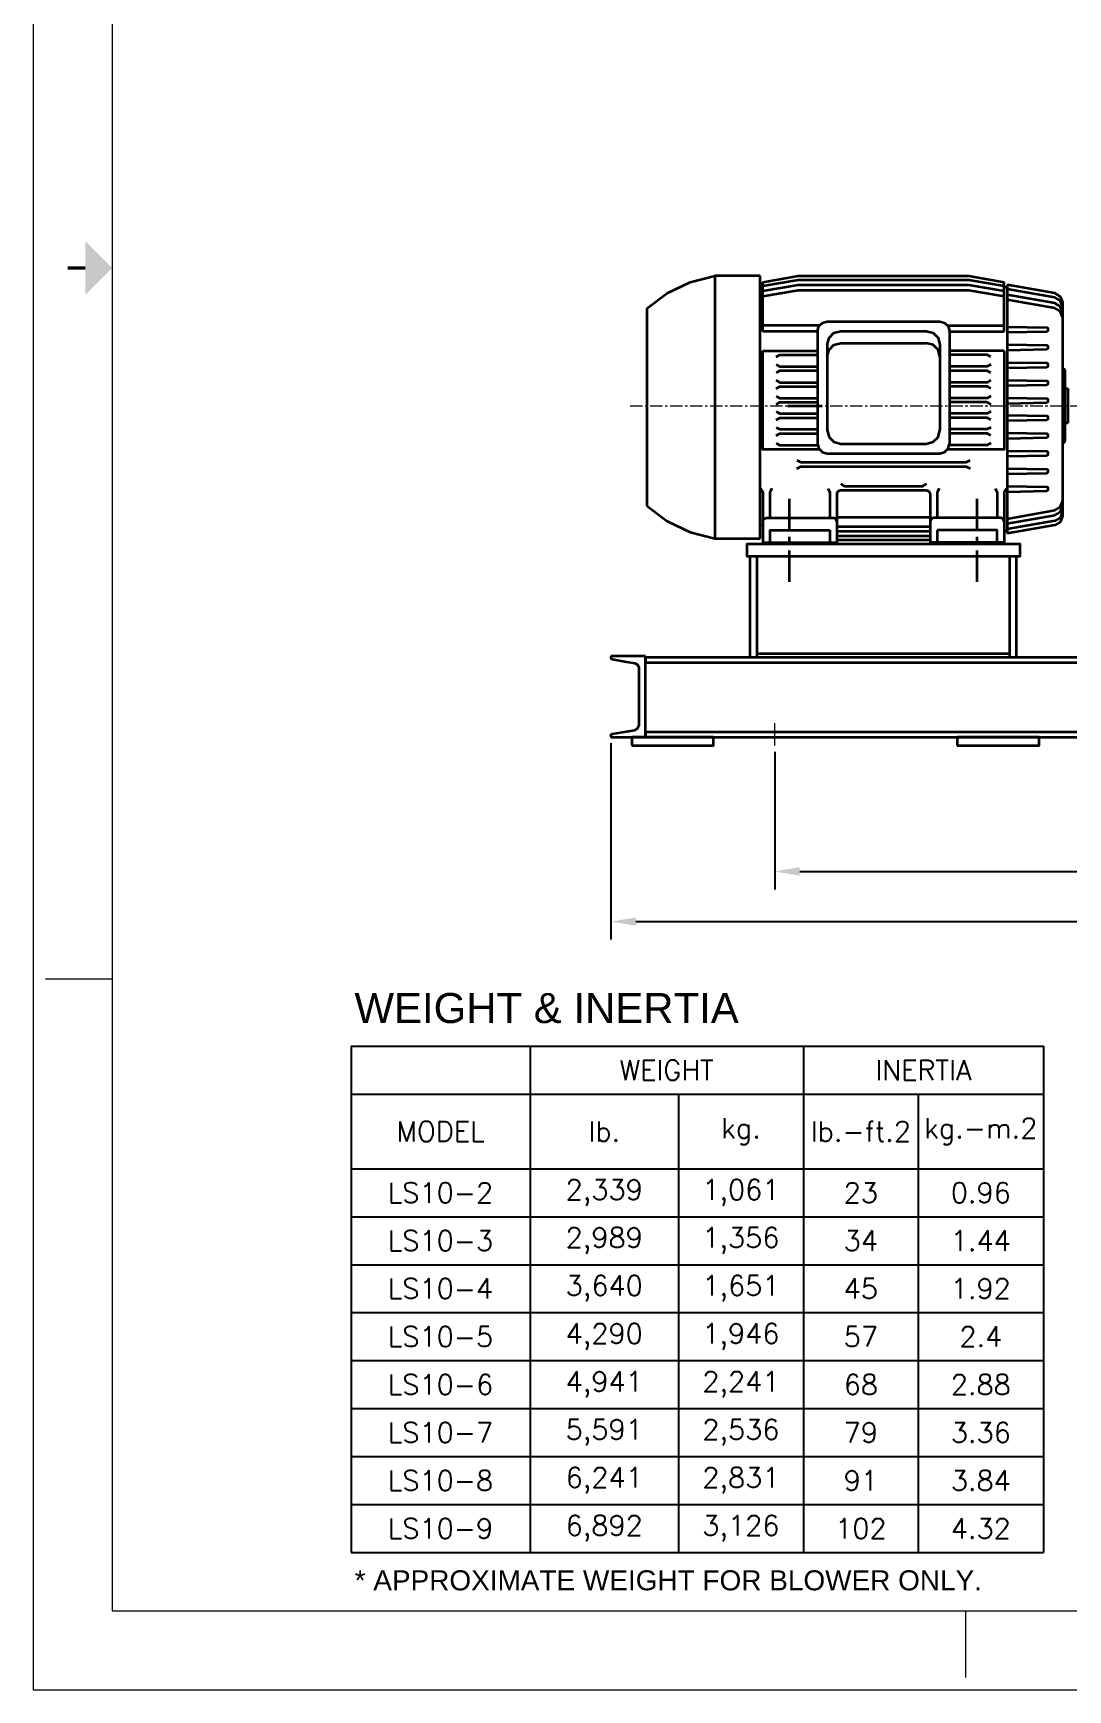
# Model space of a CAD drawing. Header units: inches. Extents: x -403 to 7, y 1 to 290.
# Drawn here: x -403 to -299.6, y 5.6 to 171.1 of the extents above; entities that cross this region are included whole.
import ezdxf
from ezdxf.enums import TextEntityAlignment as Align

# ---------------------------------------------------------------- set-up
doc = ezdxf.new("R2010")
doc.units = ezdxf.units.IN
doc.header["$MEASUREMENT"] = 0
doc.linetypes.add('CENTER', pattern=[2, 1.25, -0.25, 0.25, -0.25])
doc.linetypes.add('点画线', pattern=[16, 10, -2, 2, -2])
doc.layers.add('Title Block', color=7, linetype='Continuous')
doc.layers.add('TXT', color=7, linetype='Continuous')
doc.layers.add('中心线层', color=1, linetype='点画线', lineweight=18)
doc.layers.add('粗实线层', color=7, linetype='Continuous', lineweight=35)
doc.styles.add('ACANSTS', font='romans.shx', dxfattribs={"height": 1})
doc.styles.add('Roman', font='romans')
doc.styles.get("Standard").update_dxf_attribs({"font": 'arial.ttf'})
doc.dimstyles.new('STANDARD 2 PLCS', dxfattribs={"dimtxt": 0.125, "dimasz": 0.18, "dimexe": 0.18, "dimexo": 0.0625, "dimgap": 0.09, "dimtad": 0, "dimtih": 1, "dimtoh": 1, "dimzin": 4, "dimdsep": 46, "dimtxsty": 'Standard', "dimcen": 0.09, "dimaunit": 1, "dimadec": 0, "dimazin": 1, "dimtfac": 1, "dimtofl": 0, "dimtmove": 1, "dimatfit": 3, "dimfxl": 1, "dimtolj": 1, "dimtzin": 4, "dimarcsym": 0})

# ---------------------------------------------------------------- blocks, each defined once
blk = doc.blocks.new('*D148')
at = {"color": 0, "lineweight": -2, "transparency": 16777216}
for p, q in [((-345.29, 100.19), (-345.29, 80.58)), ((-239.42, 100.19), (-239.42, 80.58)), ((-342.79, 82.38), (-292.99, 82.38)), ((-241.92, 82.38), (-290.02, 82.38))]:
    blk.add_line(p, q, dxfattribs=at)
at = {"color": 0, "transparency": 16777216}
for points in [[(-342.79, 82.79), (-342.79, 81.96), (-345.29, 82.38)], [(-241.92, 82.79), (-241.92, 81.96), (-239.42, 82.38)]]:
    blk.add_solid(points, dxfattribs=at)
at = {"layer": 'Defpoints', "color": 0, "transparency": 16777216}
for p in [(-345.29, 100.81), (-239.42, 100.81), (-345.29, 82.38)]:
    blk.add_point(p, dxfattribs=at)
at = {"color": 0, "transparency": 16777216, "insert": (-291.5, 82.38), "char_height": 1.875, "attachment_point": 5}
blk.add_mtext('\\A1;L', dxfattribs=at)
blk = doc.blocks.new('*D149')
at = {"color": 0, "lineweight": -2, "transparency": 16777216}
for p, q in [((-328.91, 99.35), (-328.91, 85.59)), ((-255.8, 99.29), (-255.8, 85.59)), ((-326.41, 87.39), (-293.11, 87.39)), ((-258.3, 87.39), (-290.04, 87.39))]:
    blk.add_line(p, q, dxfattribs=at)
at = {"color": 0, "transparency": 16777216}
for points in [[(-326.41, 87.81), (-326.41, 86.97), (-328.91, 87.39)], [(-258.3, 87.81), (-258.3, 86.97), (-255.8, 87.39)]]:
    blk.add_solid(points, dxfattribs=at)
at = {"layer": 'Defpoints', "color": 0, "transparency": 16777216}
for p in [(-328.91, 99.98), (-255.8, 99.91), (-255.8, 87.39)]:
    blk.add_point(p, dxfattribs=at)
at = {"color": 0, "transparency": 16777216, "insert": (-291.57, 87.39), "char_height": 1.875, "attachment_point": 5}
blk.add_mtext('\\A1;F', dxfattribs=at)
blk = doc.blocks.new('*T155')
at = {"layer": 'Title Block', "color": 0, "linetype": 'ByBlock', "lineweight": -2, "transparency": 16777216}
for p, q in [((0, 0), (69.21, 0)), ((0, 0), (0, -50.6)), ((17.89, 0), (17.89, -50.6)), ((45.22, 0), (45.22, -50.6)), ((69.21, 0), (69.21, -50.6)), ((0, -4.79), (69.21, -4.79)), ((32.73, -4.79), (32.73, -50.6)), ((56.7, -4.79), (56.7, -50.6)), ((0, -12.25), (69.21, -12.25)), ((0, -17.05), (69.21, -17.05)), ((0, -21.84), (69.21, -21.84)), ((0, -26.63), (69.21, -26.63)), ((0, -31.42), (69.21, -31.42)), ((0, -36.22), (69.21, -36.22)), ((0, -41.01), (69.21, -41.01)), ((0, -45.8), (69.21, -45.8)), ((0, -50.6), (69.21, -50.6))]:
    blk.add_line(p, q, dxfattribs=at)
at = {"layer": 'Title Block', "color": 0, "lineweight": 15, "transparency": 16777216, "char_height": 2, "attachment_point": 5, "style": 'Roman'}
for s, insert, width in [('WEIGHT', (31.55, -2.4), 25.201), ('INERTIA', (57.21, -2.4), 21.8696), ('MODEL', (8.94, -8.52), 15.7622), ('lb.', (25.31, -8.52), 12.7106), ('kg.', (38.97, -8.52), 10.3641), ('lb.-ft.2', (50.96, -8.52), 9.3547), ('kg.-m.2', (62.95, -8.52), 10.3886), ('LS10-2', (8.94, -14.65), 15.7622), ('2,339', (25.31, -14.65), 12.7106), ('1,061', (38.97, -14.65), 10.3641), ('23', (50.96, -14.65), 9.3547), ('0.96', (62.95, -14.65), 10.3886), ('2,989', (25.31, -19.44), 12.7106), ('1,356', (38.97, -19.44), 10.3641), ('LS10-3', (8.94, -19.44), 15.7622), ('34', (50.96, -19.44), 9.3547), ('1.44', (62.95, -19.44), 10.3886), ('3,640', (25.31, -24.23), 12.7106), ('1,651', (38.97, -24.23), 10.3641), ('LS10-4', (8.94, -24.23), 15.7622), ('45', (50.96, -24.23), 9.3547), ('1.92', (62.95, -24.23), 10.3886), ('LS10-5', (8.94, -29.03), 15.7622), ('4,290', (25.31, -29.03), 12.7106), ('1,946', (38.97, -29.03), 10.3641), ('57', (50.96, -29.03), 9.3547), ('2.4', (62.95, -29.03), 10.3886), ('LS10-6', (8.94, -33.82), 15.7622), ('4,941', (25.31, -33.82), 12.7106), ('2,241', (38.97, -33.82), 10.3641), ('68', (50.96, -33.82), 9.3547), ('2.88', (62.95, -33.82), 10.3886), ('LS10-7', (8.94, -38.61), 15.7622), ('5,591', (25.31, -38.61), 12.7106), ('2,536', (38.97, -38.61), 10.3641), ('79', (50.96, -38.61), 9.3547), ('3.36', (62.95, -38.61), 10.3886), ('LS10-8', (8.94, -43.41), 15.7622), ('6,241', (25.31, -43.41), 12.7106), ('2,831', (38.97, -43.41), 10.3641), ('91', (50.96, -43.41), 9.3547), ('3.84', (62.95, -43.41), 10.3886), ('LS10-9', (8.94, -48.2), 15.7622), ('6,892', (25.31, -48.2), 12.7106), ('3,126', (38.97, -48.2), 10.3641), ('102', (50.96, -48.2), 9.3547), ('4.32', (62.95, -48.2), 10.3886)]:
    blk.add_mtext(s, dxfattribs=dict(at, insert=insert, width=width))
blk = doc.blocks.new('LONE STAR BLOWER TITLE BLOCK (SIZE A)')
at = {"layer": 'Title Block', "lineweight": 15}
for p, q in [((0, 18), (0, 0)), ((0.5, 17.5), (0.5, 0.5)), ((0.078, 4.5), (0.5, 4.5)), ((0.5, 0.5), (23.125, 0.5)), ((5.906, 0.078), (5.906, 0.5)), ((0, 0), (23.625, 0))]:
    blk.add_line(p, q, dxfattribs=at)
at = {"layer": 'Title Block', "lineweight": 15, "const_width": 0.0225}
blk.add_lwpolyline([(0.219, 9), (0.331, 9)], dxfattribs=at)
at = {"layer": 'Title Block', "lineweight": 15}
blk.add_solid([(0.331, 8.831), (0.331, 9.169), (0.5, 9)], dxfattribs=at)
at = {"layer": 'Title Block', "lineweight": 15, "style": 'ACANSTS'}
for tag, p, height in [('DRAWN_BY', (14.369, 2.285), 0.135), ('DRAWN_DATE', (15.515, 2.294), 0.135), ('DRAWING_SUBTITLE', (17.513, 1.977), 0.203), ('CHECKED_BY', (14.391, 1.94), 0.135), ('CHECK_DATE', (15.496, 1.94), 0.135), ('ENGINEER', (14.385, 1.608), 0.135), ('ENG_DATE', (15.487, 1.603), 0.135), ('DRAWING_SUBTITLE', (17.511, 1.549), 0.203), ('MANUFACTURING', (14.381, 1.271), 0.135), ('MFG_DATE', (15.488, 1.27), 0.135), ('CONTROL', (14.381, 0.933), 0.135), ('CONTROL_DATE', (15.488, 0.932), 0.135), ('CAGE_CODE', (17.727, 0.916), 0.135), ('MODEL_FILE_NAME', (8.295, 0.611), 0.135), ('APPROVED_BY', (14.37, 0.568), 0.135), ('APPROVAL_DATE', (15.48, 0.562), 0.135)]:
    blk.add_attdef(tag, p, '', height=height, dxfattribs=at)
at = {"layer": 'Title Block', "lineweight": 15, "style": 'Roman', "flags": 8}
for tag, height, p in [('DWG_NUMBER', 0.281, (18.91, 1.147)), ('SCALE', 0.135, (17.903, 0.704)), ('SHEETNUMBER', 0.135, (21.256, 0.704)), ('TOTA_SHEETS', 0.135, (21.894, 0.702))]:
    blk.add_attdef(tag, text='', height=height, dxfattribs=at).set_placement(p, align=Align.TOP_LEFT)
at = {"layer": 'Title Block', "lineweight": 15, "style": 'ACANSTS'}
blk.add_attdef('REVISION', text='', height=0.135, dxfattribs=at).set_placement((22.849, 0.893), align=Align.CENTER)

msp = doc.modelspace()

# ---------------------------------------------------------------- linework, layer by layer
at = {"layer": '中心线层', "color": 5, "linetype": 'CENTER'}
msp.add_lwpolyline([(-343.371, 133.923), (-294.627, 133.923)], dxfattribs=at)
at = {"layer": '中心线层'}
msp.add_lwpolyline([(-328.909, 99.979), (-328.909, 102.193)], dxfattribs=at)
at = {"layer": '粗实线层'}
for p, q in [((-341.834, 108.814), (-341.834, 108.264)), ((-341.834, 108.264), (-242.873, 108.264)), ((-341.834, 101.346), (-341.834, 100.814)), ((-341.834, 100.814), (-242.873, 100.814))]:
    msp.add_line(p, q, dxfattribs=at)
for points in [[(-341.701, 143.639), (-339.67, 145.157), (-337.374, 146.258), (-334.906, 146.884), (-334.906, 120.655)], [(-330.37, 146.884), (-334.906, 146.884)], [(-330.37, 120.655), (-330.37, 146.884)], [(-330.105, 146.258), (-326.574, 146.884), (-309.493, 146.884), (-305.963, 146.258)], [(-330.105, 145.898), (-326.574, 146.505), (-309.493, 146.505), (-305.963, 145.898)], [(-330.105, 141.342), (-330.105, 146.258)], [(-330.105, 145.384), (-326.574, 145.993), (-309.493, 145.993), (-305.963, 145.384)], [(-305.963, 141.342), (-305.963, 146.258)], [(-305.678, 145.726), (-305.963, 145.726)], [(-305.678, 145.993), (-305.678, 133.561), (-305.678, 121.148)], [(-300.914, 145.158), (-305.678, 145.993)], [(-330.37, 145.517), (-330.105, 145.517)], [(-330.105, 144.855), (-326.574, 145.461), (-309.493, 145.461), (-305.963, 144.855)], [(-300.914, 144.721), (-305.678, 145.556)], [(-300.914, 144.152), (-305.678, 145.006)], [(-300.914, 143.659), (-305.678, 144.514)], [(-300.914, 145.157), (-300.364, 144.834), (-300.155, 144.265), (-300.155, 133.561), (-300.155, 122.877)], [(-300.155, 143.828), (-300.364, 144.418), (-300.914, 144.721)], [(-300.155, 143.278), (-300.364, 143.848), (-300.914, 144.152)], [(-341.701, 143.639), (-341.701, 123.902)], [(-300.155, 142.767), (-300.364, 143.355), (-300.914, 143.658)], [(-324.411, 141.95), (-330.105, 141.95)], [(-324.62, 141.342), (-330.105, 141.342)], [(-324.62, 141.362), (-324.487, 141.855), (-324.126, 142.196), (-323.651, 142.33), (-312.416, 142.33)], [(-324.62, 141.362), (-324.62, 130.126)], [(-323.652, 140.015), (-323.462, 140.697), (-322.987, 141.19), (-322.304, 141.362), (-313.763, 141.362)], [(-313.763, 141.362), (-313.08, 141.191), (-312.586, 140.697), (-312.416, 140.015), (-312.416, 131.474)], [(-312.416, 142.33), (-311.922, 142.196), (-311.58, 141.855), (-311.448, 141.362), (-311.448, 130.126)], [(-311.656, 141.95), (-305.963, 141.95)], [(-311.448, 141.342), (-305.963, 141.342)], [(-305.678, 141.799), (-301.712, 141.742)], [(-305.678, 141.267), (-301.712, 141.324)], [(-301.711, 141.324), (-301.559, 141.437), (-301.559, 141.627), (-301.711, 141.742)], [(-324.449, 129.556), (-330.105, 129.556), (-330.105, 139.407)], [(-330.105, 139.407), (-324.619, 139.407)], [(-323.652, 138.838), (-323.462, 139.503), (-322.987, 139.995), (-322.304, 140.186), (-313.763, 140.186)], [(-323.651, 140.015), (-323.651, 131.474)], [(-312.416, 138.838), (-312.586, 139.503), (-313.08, 139.995), (-313.763, 140.186)], [(-305.963, 139.407), (-305.963, 129.556), (-311.618, 129.556)], [(-305.963, 139.407), (-311.447, 139.407)], [(-305.678, 140.033), (-301.712, 139.957)], [(-305.678, 139.483), (-301.712, 139.559)], [(-301.711, 139.559), (-301.559, 139.672), (-301.559, 139.845), (-301.711, 139.958)], [(-328.776, 138.799), (-328.397, 138.989), (-324.619, 138.989)], [(-328.776, 138.041), (-328.397, 137.832)], [(-324.619, 137.415), (-328.397, 137.415), (-328.776, 137.205)], [(-328.397, 137.832), (-324.619, 137.832)], [(-307.671, 138.989), (-311.448, 138.989)], [(-307.291, 138.041), (-307.671, 137.832), (-311.448, 137.832)], [(-307.671, 137.415), (-311.448, 137.415)], [(-307.291, 138.799), (-307.67, 138.99)], [(-307.291, 137.205), (-307.67, 137.415)], [(-305.678, 138.25), (-301.712, 138.192)], [(-305.678, 137.699), (-301.712, 137.775)], [(-301.711, 137.775), (-301.559, 137.888), (-301.559, 138.079), (-301.711, 138.193)], [(-299.889, 130.43), (-299.889, 137.395), (-299.965, 137.585), (-300.155, 137.68)], [(-328.776, 136.465), (-328.397, 136.256)], [(-328.776, 135.631), (-328.397, 135.839), (-324.619, 135.839)], [(-328.397, 136.256), (-324.619, 136.256)], [(-307.291, 136.465), (-307.671, 136.256), (-311.448, 136.256)], [(-307.671, 135.839), (-311.448, 135.839)], [(-307.291, 135.631), (-307.67, 135.839)], [(-305.678, 136.485), (-301.712, 136.408)], [(-305.678, 135.933), (-301.712, 136.01)], [(-301.711, 136.01), (-301.559, 136.106), (-301.559, 136.295), (-301.711, 136.408)], [(-328.776, 134.871), (-328.397, 134.662)], [(-328.776, 134.055), (-328.397, 134.264), (-324.619, 134.264)], [(-328.397, 134.662), (-324.619, 134.662)], [(-307.291, 134.871), (-307.671, 134.662), (-311.448, 134.662)], [(-307.671, 134.264), (-311.448, 134.264)], [(-307.291, 134.055), (-307.67, 134.264)], [(-305.678, 134.7), (-301.712, 134.643)], [(-305.678, 134.15), (-301.712, 134.226)], [(-301.711, 134.226), (-301.559, 134.339), (-301.559, 134.529), (-301.711, 134.643)], [(-299.889, 135.649), (-299.605, 135.649)], [(-299.605, 135.649), (-299.605, 132.176)], [(-328.776, 133.352), (-328.397, 133.144)], [(-328.776, 132.518), (-328.397, 132.726), (-324.619, 132.726)], [(-328.397, 133.144), (-324.619, 133.144)], [(-327.581, 133.923), (-324.165, 133.923)], [(-307.291, 133.352), (-307.671, 133.144), (-311.448, 133.144)], [(-307.671, 132.726), (-311.448, 132.726)], [(-307.291, 132.518), (-307.67, 132.726)], [(-305.678, 132.972), (-301.712, 132.916)], [(-305.678, 132.441), (-301.712, 132.499)], [(-301.711, 132.499), (-301.559, 132.612), (-301.559, 132.803), (-301.711, 132.916)], [(-328.776, 131.757), (-328.397, 131.569)], [(-328.776, 130.943), (-328.397, 131.151), (-324.619, 131.151)], [(-328.397, 131.569), (-324.619, 131.569)], [(-323.651, 131.474), (-323.462, 130.792), (-322.987, 130.296), (-322.304, 130.126)], [(-313.763, 130.126), (-313.08, 130.296), (-312.587, 130.792), (-312.416, 131.474)], [(-307.291, 131.758), (-307.671, 131.569), (-311.448, 131.569)], [(-307.671, 131.151), (-311.448, 131.151)], [(-307.291, 130.943), (-307.67, 131.151)], [(-305.678, 131.208), (-301.712, 131.133)], [(-301.711, 130.733), (-301.559, 130.849), (-301.559, 131.018), (-301.711, 131.133)], [(-299.605, 132.176), (-299.889, 132.176)], [(-328.776, 130.183), (-328.397, 129.975)], [(-328.397, 129.975), (-324.601, 129.975)], [(-324.62, 130.126), (-324.487, 129.633), (-324.126, 129.291), (-323.651, 129.159)], [(-323.651, 129.159), (-312.416, 129.159)], [(-322.304, 130.126), (-313.763, 130.126)], [(-312.416, 129.159), (-311.922, 129.291), (-311.58, 129.633), (-311.447, 130.126)], [(-307.291, 130.183), (-307.671, 129.975), (-311.467, 129.975)], [(-305.678, 130.658), (-301.712, 130.734)], [(-305.678, 129.424), (-301.712, 129.367)], [(-301.711, 128.95), (-301.559, 129.063), (-301.559, 129.254), (-301.711, 129.367)], [(-300.155, 130.144), (-299.965, 130.24), (-299.889, 130.43)], [(-326.688, 128.475), (-326.309, 128.266)], [(-326.688, 127.641), (-326.309, 127.849), (-309.759, 127.849), (-309.379, 127.641)], [(-326.309, 128.266), (-309.759, 128.266), (-309.379, 128.475)], [(-305.678, 128.894), (-301.712, 128.95)], [(-305.678, 127.659), (-301.712, 127.583)], [(-301.711, 127.184), (-301.559, 127.299), (-301.559, 127.47), (-301.711, 127.584)], [(-322.304, 126.103), (-321.944, 125.894)], [(-321.944, 125.894), (-314.086, 125.894)], [(-314.124, 125.894), (-313.744, 126.103)], [(-305.678, 127.109), (-301.712, 127.184)], [(-305.678, 125.876), (-301.712, 125.818)], [(-301.711, 125.401), (-301.559, 125.515), (-301.559, 125.705), (-301.711, 125.818)], [(-330.314, 125.647), (-330.105, 125.268), (-330.105, 120.258)], [(-329.403, 125.268), (-329.403, 122.725)], [(-329.194, 125.648), (-329.402, 125.269)], [(-327.429, 121.49), (-327.429, 124.603)], [(-323.595, 125.647), (-323.386, 125.268), (-323.386, 122.725)], [(-322.684, 125.116), (-322.57, 125.382), (-322.323, 125.496), (-313.744, 125.496)], [(-322.684, 125.116), (-322.684, 120.258)], [(-313.744, 125.495), (-313.498, 125.381), (-313.384, 125.116), (-313.384, 120.258)], [(-312.473, 125.648), (-312.682, 125.269)], [(-312.682, 125.268), (-312.682, 122.725)], [(-308.658, 121.49), (-308.658, 124.603)], [(-306.873, 125.647), (-306.665, 125.268), (-306.665, 122.725)], [(-305.754, 125.648), (-305.963, 125.269)], [(-305.963, 125.268), (-305.963, 120.258)], [(-305.678, 125.324), (-301.712, 125.401)], [(-305.678, 122.63), (-300.914, 123.483), (-300.363, 123.788), (-300.155, 124.356)], [(-341.701, 123.902), (-339.67, 122.384), (-337.374, 121.301), (-334.906, 120.655)], [(-330.105, 122.363), (-329.99, 122.63), (-329.744, 122.725), (-323.044, 122.725)], [(-322.684, 122.363), (-322.797, 122.63), (-323.044, 122.725)], [(-322.684, 122.782), (-313.384, 122.782)], [(-313.023, 122.725), (-313.27, 122.63), (-313.384, 122.363)], [(-306.323, 122.725), (-313.023, 122.725)], [(-305.963, 122.363), (-306.076, 122.63), (-306.323, 122.725)], [(-305.678, 122.137), (-300.914, 122.972), (-300.363, 123.294), (-300.155, 123.863)], [(-300.155, 123.313), (-300.363, 122.725), (-300.914, 122.421), (-305.678, 121.586)], [(-300.155, 122.877), (-300.363, 122.289), (-300.914, 121.985), (-305.678, 121.148)], [(-330.37, 122.022), (-330.105, 122.022)], [(-329.364, 120.258), (-329.364, 121.49), (-323.405, 121.49)], [(-323.405, 121.49), (-323.405, 120.258)], [(-322.684, 121.852), (-313.384, 121.852)], [(-322.684, 121.377), (-313.384, 121.377)], [(-322.684, 120.922), (-313.384, 120.922)], [(-306.684, 120.258), (-306.684, 121.49), (-312.663, 121.49)], [(-312.662, 121.49), (-312.662, 120.258)], [(-305.678, 121.416), (-305.963, 121.416)], [(-334.906, 120.655), (-330.37, 120.655)], [(-330.674, 118.892), (-305.412, 118.892), (-304.729, 118.892), (-304.387, 118.892), (-304.387, 120.087), (-331.699, 120.087), (-331.699, 118.892), (-331.357, 118.892)], [(-330.105, 120.258), (-322.684, 120.258)], [(-327.429, 120.124), (-327.429, 120.807)], [(-327.429, 116.31), (-327.429, 119.441)], [(-322.684, 120.505), (-313.384, 120.505)], [(-305.963, 120.258), (-313.384, 120.258)], [(-308.658, 120.124), (-308.658, 120.807)], [(-308.658, 116.31), (-308.658, 119.441)], [(-331.358, 118.892), (-330.674, 118.892)], [(-331.358, 108.814), (-331.358, 118.891)], [(-330.674, 108.814), (-330.674, 118.892)], [(-305.412, 108.814), (-305.412, 118.892)], [(-304.729, 108.814), (-304.729, 118.892)], [(-341.834, 108.909), (-345.288, 108.909)], [(-345.288, 108.909), (-345.288, 108.757)], [(-345.288, 108.757), (-345.251, 108.644), (-345.137, 108.587)], [(-345.137, 108.587), (-343.922, 108.378), (-342.878, 108.207)], [(-342.878, 108.207), (-342.613, 108.055), (-342.498, 107.771), (-342.499, 101.934)], [(-341.834, 100.814), (-341.834, 108.909)], [(-341.834, 108.814), (-242.873, 108.814)], [(-330.674, 109.156), (-305.412, 109.156)], [(-345.288, 100.948), (-345.251, 101.081), (-345.137, 101.137), (-343.922, 101.328)], [(-343.922, 101.328), (-342.878, 101.516), (-342.612, 101.669), (-342.499, 101.934)], [(-341.834, 101.346), (-242.873, 101.346)], [(-345.288, 100.948), (-345.288, 100.814)], [(-345.288, 100.814), (-341.834, 100.814)], [(-343.201, 99.959), (-335.02, 99.959), (-335.02, 100.814)], [(-335.02, 100.814), (-343.201, 100.814), (-343.201, 99.959)], [(-341.834, 100.814), (-242.873, 100.814)], [(-310.677, 99.959), (-302.477, 99.959), (-302.477, 100.814), (-310.677, 100.814)], [(-310.677, 100.814), (-310.677, 99.959)]]:
    msp.add_lwpolyline(points, dxfattribs=at)

# ---------------------------------------------------------------- block references
at = {"xscale": 15.78485726365457, "yscale": 15.78485726365457, "zscale": 15.78485726365457}
msp.add_blockref('LONE STAR BLOWER TITLE BLOCK (SIZE A)', (-403.038, 5.616), dxfattribs=at)
msp.add_blockref('*T155', (-371.257, 69.938))

# ---------------------------------------------------------------- texts
at = {"lineweight": 15, "insert": (-370.898, 17.561), "char_height": 2, "attachment_point": 1}
msp.add_mtext_dynamic_manual_height_columns('* APPROXIMATE WEIGHT FOR BLOWER ONLY.', width=132.13105, gutter_width=1, heights=[0], dxfattribs=at)
at = {"layer": 'TXT', "lineweight": 5}
msp.add_text('WEIGHT & INERTIA', height=3, dxfattribs=at).set_placement((-351.708, 72.242), align=Align.CENTER)

# ---------------------------------------------------------------- dimensions: what is measured, and where the dimension line sits
for base, p1, p2, text, picture, middle in [((-345.288, 82.377), (-239.419, 100.814), (-345.288, 100.814), 'L', '*D148', (-291.501, 82.377)), ((-255.798, 87.39), (-328.909, 99.979), (-255.798, 99.912), 'F', '*D149', (-291.575, 87.39))]:
    dim = msp.add_linear_dim(base=base, p1=p1, p2=p2, text=text, dimstyle='STANDARD 2 PLCS', override={"dimscale": 10, "dimtxt": 0.1875, "dimasz": 0.25})
    dim.commit()
    dim.dimension.update_dxf_attribs({"geometry": picture, "text_midpoint": middle, "dimtype": 160})

doc.saveas('drawing.dxf')
